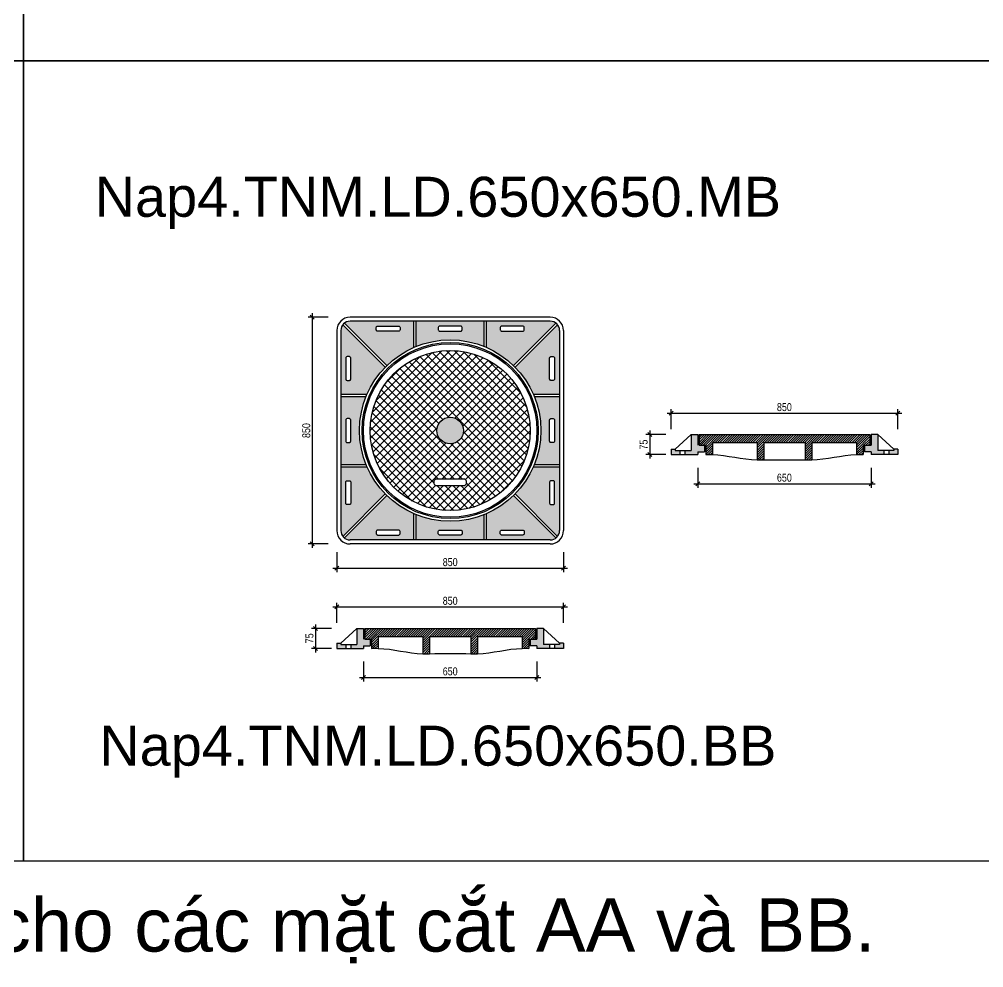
# Model space of a CAD drawing. Header units: feet. Extents: x 0 to 46220, y -100 to 29800.
# Drawn here: x 21984 to 25600, y 17894 to 21449 of the extents above; entities that cross this region are included whole.
import ezdxf
from ezdxf.enums import TextEntityAlignment as Align

# ---------------------------------------------------------------- set-up
doc = ezdxf.new("R2010")
doc.units = ezdxf.units.FT
doc.header["$MEASUREMENT"] = 0
doc.layers.get('Defpoints').update_dxf_attribs({"color": 8})
for name, color, linetype in [('VHG-140', 140, 'Continuous'), ('VHG-150', 150, 'Continuous'), ('VHG-Dim', 140, 'Continuous'), ('VHG-Nap2', 125, 'Continuous'), ('VHG-Nap3', 251, 'Continuous'), ('VHG-Text', 7, 'Continuous'), ('VHG-Thep', 1, 'Continuous')]:
    doc.layers.add(name, color=color, linetype=linetype)
doc.styles.add('VHG-Unicode.Bold', font='arial.ttf', dxfattribs={"width": 0.8})
doc.styles.add('VHG-Unicode.Regular', font='arial.ttf', dxfattribs={"width": 0.8})
doc.dimstyles.new('VHG1-15', dxfattribs={"dimscale": 150, "dimtxt": 0.2, "dimasz": 0.1, "dimexe": 0.1, "dimexo": 0.1, "dimgap": 0.05, "dimtad": 1, "dimdec": 0, "dimzin": 0, "dimdsep": 46, "dimtxsty": 'VHG-Unicode.Regular', "dimblk": 'OBLIQUE', "dimcen": 0.1, "dimdle": 0.1, "dimclrd": 140, "dimclre": 140, "dimclrt": 7, "dimaunit": 1, "dimadec": 3, "dimazin": 0, "dimtfac": 1, "dimtdec": 0, "dimtix": 1, "dimtofl": 0, "dimtmove": 0, "dimatfit": 3, "dimldrblk": 'DOTSMALL', "dimfxl": 0.4, "dimfxlon": 1, "dimtolj": 1, "dimtzin": 0, "dimarcsym": 0})
pattern_1 = [(45, (-23599.849, -19165.79), (-4.4194174, 4.4194174), [])]

# ---------------------------------------------------------------- blocks, each defined once
blk = doc.blocks.new('_Oblique')
at = {"layer": 'VHG-Dim', "linetype": 'ByBlock', "lineweight": -2}
blk.add_line((-0.5, -0.5), (0.5, 0.5), dxfattribs=at)
blk = doc.blocks.new('*D304')
at = {"layer": 'Defpoints', "color": 0, "transparency": 16777216}
for p in [(23274.8, 19090.8), (23924.8, 19090.8), (23924.8, 18981.7)]:
    blk.add_point(p, dxfattribs=at)
at = {"layer": 'VHG-Dim', "color": 140, "lineweight": -2, "transparency": 16777216}
for p, q in [((23274.8, 19041.7), (23274.8, 18966.7)), ((23924.8, 19041.7), (23924.8, 18966.7)), ((23259.8, 18981.7), (23939.8, 18981.7))]:
    blk.add_line(p, q, dxfattribs=at)
at = {"layer": 'VHG-Dim', "color": 140, "lineweight": -2, "transparency": 16777216, "xscale": 15, "yscale": 15, "zscale": 15, "rotation": 180}
blk.add_blockref('_Oblique', (23274.8, 18981.7), dxfattribs=at)
at = {"layer": 'VHG-Dim', "color": 140, "lineweight": -2, "transparency": 16777216, "xscale": 15, "yscale": 15, "zscale": 15}
blk.add_blockref('_Oblique', (23924.8, 18981.7), dxfattribs=at)
at = {"layer": 'VHG-Dim', "color": 7, "transparency": 16777216, "insert": (23599.8, 19004.2), "char_height": 30, "attachment_point": 5, "style": 'VHG-Unicode.Regular'}
blk.add_mtext('\\A1;650', dxfattribs=at)
blk = doc.blocks.new('_DotSmall')
at = {"layer": 'VHG-Thep', "linetype": 'ByBlock', "const_width": 0.5}
blk.add_lwpolyline([(-0.0625, 0, 1), (0.0625, 0, 1)], format="xyb", close=True, dxfattribs=at)
blk = doc.blocks.new('*D305')
at = {"layer": 'Defpoints', "color": 0, "transparency": 16777216}
for p in [(23224.8, 20332.1), (23082.8, 19482.1), (23224.8, 19482.1)]:
    blk.add_point(p, dxfattribs=at)
at = {"layer": 'VHG-Dim', "color": 140, "lineweight": -2, "transparency": 16777216}
for p, q in [((23142.8, 20332.1), (23067.8, 20332.1)), ((23082.8, 20347.1), (23082.8, 19467.1)), ((23142.8, 19482.1), (23067.8, 19482.1))]:
    blk.add_line(p, q, dxfattribs=at)
at = {"layer": 'VHG-Dim', "color": 140, "lineweight": -2, "transparency": 16777216, "xscale": 15, "yscale": 15, "zscale": 15}
for p, rotation in [((23082.8, 20332.1), 90), ((23082.8, 19482.1), 270)]:
    blk.add_blockref('_Oblique', p, dxfattribs=dict(at, rotation=rotation))
at = {"layer": 'VHG-Dim', "color": 7, "transparency": 16777216, "insert": (23060.3, 19907.1), "char_height": 30, "attachment_point": 5, "rotation": 90, "style": 'VHG-Unicode.Regular'}
blk.add_mtext('\\A1;850', dxfattribs=at)
blk = doc.blocks.new('*D306')
at = {"layer": 'Defpoints', "color": 0, "transparency": 16777216}
for p in [(23174.8, 19532.1), (24024.8, 19532.1), (24024.8, 19391.3)]:
    blk.add_point(p, dxfattribs=at)
at = {"layer": 'VHG-Dim', "color": 140, "lineweight": -2, "transparency": 16777216}
for p, q in [((23174.8, 19451.3), (23174.8, 19376.3)), ((24024.8, 19451.3), (24024.8, 19376.3)), ((23159.8, 19391.3), (24039.8, 19391.3))]:
    blk.add_line(p, q, dxfattribs=at)
at = {"layer": 'VHG-Dim', "color": 140, "lineweight": -2, "transparency": 16777216, "xscale": 15, "yscale": 15, "zscale": 15, "rotation": 180}
blk.add_blockref('_Oblique', (23174.8, 19391.3), dxfattribs=at)
at = {"layer": 'VHG-Dim', "color": 140, "lineweight": -2, "transparency": 16777216, "xscale": 15, "yscale": 15, "zscale": 15}
blk.add_blockref('_Oblique', (24024.8, 19391.3), dxfattribs=at)
at = {"layer": 'VHG-Dim', "color": 7, "transparency": 16777216, "insert": (23599.8, 19413.8), "char_height": 30, "attachment_point": 5, "style": 'VHG-Unicode.Regular'}
blk.add_mtext('\\A1;850', dxfattribs=at)
blk = doc.blocks.new('*D307')
at = {"layer": 'Defpoints', "color": 0, "transparency": 16777216}
for p in [(23249.8, 19165.8), (23094.7, 19090.8), (23174.8, 19090.8)]:
    blk.add_point(p, dxfattribs=at)
at = {"layer": 'VHG-Dim', "color": 140, "lineweight": -2, "transparency": 16777216}
for p, q in [((23154.7, 19165.8), (23079.7, 19165.8)), ((23094.7, 19180.8), (23094.7, 19075.8)), ((23154.7, 19090.8), (23079.7, 19090.8))]:
    blk.add_line(p, q, dxfattribs=at)
at = {"layer": 'VHG-Dim', "color": 140, "lineweight": -2, "transparency": 16777216, "xscale": 15, "yscale": 15, "zscale": 15}
for p, rotation in [((23094.7, 19165.8), 90), ((23094.7, 19090.8), 270)]:
    blk.add_blockref('_Oblique', p, dxfattribs=dict(at, rotation=rotation))
at = {"layer": 'VHG-Dim', "color": 7, "transparency": 16777216, "insert": (23072.2, 19128.3), "char_height": 30, "attachment_point": 5, "rotation": 90, "style": 'VHG-Unicode.Regular'}
blk.add_mtext('\\A1;75', dxfattribs=at)
blk = doc.blocks.new('*D308')
at = {"layer": 'Defpoints', "color": 0, "transparency": 16777216}
for p in [(24024.8, 19246.3), (23174.8, 19090.8), (24024.8, 19090.8)]:
    blk.add_point(p, dxfattribs=at)
at = {"layer": 'VHG-Dim', "color": 140, "lineweight": -2, "transparency": 16777216}
for p, q in [((23159.8, 19246.3), (24039.8, 19246.3)), ((23174.8, 19186.3), (23174.8, 19261.3)), ((24024.8, 19186.3), (24024.8, 19261.3))]:
    blk.add_line(p, q, dxfattribs=at)
at = {"layer": 'VHG-Dim', "color": 140, "lineweight": -2, "transparency": 16777216, "xscale": 15, "yscale": 15, "zscale": 15, "rotation": 180}
blk.add_blockref('_Oblique', (23174.8, 19246.3), dxfattribs=at)
at = {"layer": 'VHG-Dim', "color": 140, "lineweight": -2, "transparency": 16777216, "xscale": 15, "yscale": 15, "zscale": 15}
blk.add_blockref('_Oblique', (24024.8, 19246.3), dxfattribs=at)
at = {"layer": 'VHG-Dim', "color": 7, "transparency": 16777216, "insert": (23599.8, 19268.8), "char_height": 30, "attachment_point": 5, "style": 'VHG-Unicode.Regular'}
blk.add_mtext('\\A1;850', dxfattribs=at)
blk = doc.blocks.new('Nap4.TNM.LD.650x650.MB')
at = {"layer": 'VHG-Nap3'}
h = blk.add_hatch(color=256, dxfattribs=at)
h.paths.add_polyline_path([(-402.6, 396.6, 0.167457), (-410, 375), (-410, 136), (-311.6, 136, -0.090592), (-243.4, 237.4)])
h.paths.add_polyline_path([(-372.8, 193, -0.414214), (-377.8, 188), (-386.5, 188, -0.414214), (-391.5, 193), (-391.5, 272.2, -0.414214), (-386.5, 277.2), (-377.8, 277.2, -0.414214), (-372.8, 272.2)], flags=16)
h.paths.add_polyline_path([(-136, 410), (-375, 410, 0.167457), (-396.6, 402.6), (-237.4, 243.4, -0.090592), (-136, 311.6)])
h.paths.add_polyline_path([(-272.2, 372.8, -0.414214), (-277.2, 377.8), (-277.2, 386.5, -0.414214), (-272.2, 391.5), (-193, 391.5, -0.414214), (-188, 386.5), (-188, 377.8, -0.414214), (-193, 372.8)], flags=16)
h.paths.add_polyline_path([(127.5, 410), (-127.5, 410), (-127.5, 315.2, -0.194601), (127.5, 315.2)])
h.paths.add_polyline_path([(39.6, 372.8), (-39.6, 372.8, -0.414214), (-44.6, 377.8), (-44.6, 386.5, -0.414214), (-39.6, 391.5), (39.6, 391.5, -0.414214), (44.6, 386.5), (44.6, 377.8, -0.414214)], flags=16)
h.paths.add_polyline_path([(396.6, 402.6, 0.167457), (375, 410), (136, 410), (136, 311.6, -0.090592), (237.4, 243.4)])
h.paths.add_polyline_path([(193, 372.8, -0.414214), (188, 377.8), (188, 386.5, -0.414214), (193, 391.5), (272.2, 391.5, -0.414214), (277.2, 386.5), (277.2, 377.8, -0.414214), (272.2, 372.8)], flags=16)
h.paths.add_polyline_path([(410, 375, 0.167457), (402.6, 396.6), (243.4, 237.4, -0.090592), (311.6, 136), (410, 136)])
h.paths.add_polyline_path([(372.8, 272.2, -0.414214), (377.8, 277.2), (386.5, 277.2, -0.414214), (391.5, 272.2), (391.5, 193, -0.414214), (386.5, 188), (377.8, 188, -0.414214), (372.8, 193)], flags=16)
h.paths.add_polyline_path([(410, 127.5), (315.2, 127.5, -0.096396), (340, 0, -0.096396), (315.2, -127.5), (410, -127.5)])
h.paths.add_polyline_path([(377.8, 44.6), (386.5, 44.6, -0.414214), (391.5, 39.6), (391.5, -39.6, -0.414214), (386.5, -44.6), (377.8, -44.6, -0.414214), (372.8, -39.6), (372.8, 39.6, -0.414214)], flags=16)
h.paths.add_polyline_path([(410, -136), (311.6, -136, -0.090592), (243.4, -237.4), (402.6, -396.6, 0.167457), (410, -375)])
h.paths.add_polyline_path([(372.8, -193, -0.414214), (377.8, -188), (386.5, -188, -0.414214), (391.5, -193), (391.5, -272.2, -0.414214), (386.5, -277.2), (377.8, -277.2, -0.414214), (372.8, -272.2)], flags=16)
h.paths.add_polyline_path([(237.4, -243.4, -0.090592), (136, -311.6), (136, -410), (375, -410, 0.167457), (396.6, -402.6)])
h.paths.add_polyline_path([(193, -372.8), (272.2, -372.8, -0.414214), (277.2, -377.8), (277.2, -386.5, -0.414214), (272.2, -391.5), (193, -391.5, -0.414214), (188, -386.5), (188, -377.8, -0.414214)], flags=16)
h.paths.add_polyline_path([(127.5, -315.2, -0.194601), (-127.5, -315.2), (-127.5, -410), (127.5, -410)])
h.paths.add_polyline_path([(44.6, -386.5, -0.414214), (39.6, -391.5), (-39.6, -391.5, -0.414214), (-44.6, -386.5), (-44.6, -377.8, -0.414214), (-39.6, -372.8), (39.6, -372.8, -0.414214), (44.6, -377.8)], flags=16)
h.paths.add_polyline_path([(-136, -311.6, -0.090592), (-237.4, -243.4), (-396.6, -402.6, 0.167457), (-375, -410), (-136, -410)])
h.paths.add_polyline_path([(-193, -372.8, -0.414214), (-188, -377.8), (-188, -386.5, -0.414214), (-193, -391.5), (-272.2, -391.5, -0.414214), (-277.2, -386.5), (-277.2, -377.8, -0.414214), (-272.2, -372.8)], flags=16)
h.paths.add_polyline_path([(-311.6, -136), (-410, -136), (-410, -375, 0.167457), (-402.6, -396.6), (-243.4, -237.4, -0.090592)])
h.paths.add_polyline_path([(-372.8, -272.2, -0.414214), (-377.8, -277.2), (-386.5, -277.2, -0.414214), (-391.5, -272.2), (-391.5, -193, -0.414214), (-386.5, -188), (-377.8, -188, -0.414214), (-372.8, -193)], flags=16)
h.paths.add_polyline_path([(-315.2, 127.5), (-410, 127.5), (-410, -127.5), (-315.2, -127.5, -0.096396), (-340, 0, -0.096396)])
h.paths.add_polyline_path([(-372.8, 39.6), (-372.8, -39.6, -0.414214), (-377.8, -44.6), (-386.5, -44.6, -0.414214), (-391.5, -39.6), (-391.5, 39.6, -0.414214), (-386.5, 44.6), (-377.8, 44.6, -0.414214)], flags=16)
h = blk.add_hatch(dxfattribs=at)
h.set_pattern_fill('ANSI37', color=256, scale=170, style=0)
h.set_pattern_definition([(45, (330679.032, -45990.235), (-15.0260191, 15.0260191), []), (135, (330679.032, -45990.235), (-15.0260191, -15.0260191), [])])
h.paths.add_polyline_path([(300, 0, 1), (-300, 0, 1)])
h.paths.add_polyline_path([(59.5, -189), (59.5, -199.2, -0.414214), (51, -207.7), (-51, -207.7, -0.414214), (-59.5, -199.2), (-59.5, -189, -0.414214), (-51, -180.5), (51, -180.5, -0.414214)], flags=16)
h.paths.add_polyline_path([(-50, 0, -1), (50, 0, -1)], flags=16)
blk.add_hatch(color=256, dxfattribs=at).paths.add_polyline_path([(-50, 0, 1), (50, 0, 1)])
at = {"layer": 'VHG-Nap2'}
for p, q in [((-396.6, 402.6), (-237.4, 243.4)), ((375, 425), (-375, 425)), ((375, 410), (-375, 410)), ((-136, 311.6), (-136, 410)), ((-127.5, 315.2), (-127.5, 410)), ((127.5, 315.2), (127.5, 410)), ((136, 311.6), (136, 410)), ((237.4, 243.4), (396.6, 402.6)), ((-425, 375), (-425, -375)), ((-410, 375), (-410, -375)), ((-402.6, 396.6), (-243.4, 237.4)), ((243.4, 237.4), (402.6, 396.6)), ((410, 375), (410, -375)), ((425, 375), (425, -375)), ((-410, 136), (-311.6, 136)), ((-410, 127.5), (-315.2, 127.5)), ((311.6, 136), (410, 136)), ((315.2, 127.5), (410, 127.5)), ((-410, -127.5), (-315.2, -127.5)), ((-410, -136), (-311.6, -136)), ((311.6, -136), (410, -136)), ((315.2, -127.5), (410, -127.5)), ((-402.6, -396.6), (-243.4, -237.4)), ((-396.6, -402.6), (-237.4, -243.4)), ((237.4, -243.4), (396.6, -402.6)), ((243.4, -237.4), (402.6, -396.6)), ((-136, -410), (-136, -311.6)), ((-127.5, -410), (-127.5, -315.2)), ((127.5, -410), (127.5, -315.2)), ((136, -410), (136, -311.6)), ((375, -410), (-375, -410)), ((375, -425), (-375, -425))]:
    blk.add_line(p, q, dxfattribs=at)
for points in [[(-193, 372.8), (-272.2, 372.8, -0.414214), (-277.2, 377.8), (-277.2, 386.5, -0.414214), (-272.2, 391.5), (-193, 391.5, -0.414214), (-188, 386.5), (-188, 377.8, -0.414214)], [(-39.6, 372.8), (39.6, 372.8, 0.414214), (44.6, 377.8), (44.6, 386.5, 0.414214), (39.6, 391.5), (-39.6, 391.5, 0.414214), (-44.6, 386.5), (-44.6, 377.8, 0.414214)], [(193, 372.8), (272.2, 372.8, 0.414214), (277.2, 377.8), (277.2, 386.5, 0.414214), (272.2, 391.5), (193, 391.5, 0.414214), (188, 386.5), (188, 377.8, 0.414214)], [(-372.8, 193), (-372.8, 272.2, 0.414214), (-377.8, 277.2), (-386.5, 277.2, 0.414214), (-391.5, 272.2), (-391.5, 193, 0.414214), (-386.5, 188), (-377.8, 188, 0.414214)], [(372.8, 193), (372.8, 272.2, -0.414214), (377.8, 277.2), (386.5, 277.2, -0.414214), (391.5, 272.2), (391.5, 193, -0.414214), (386.5, 188), (377.8, 188, -0.414214)], [(-372.8, -39.6), (-372.8, 39.6, 0.414214), (-377.8, 44.6), (-386.5, 44.6, 0.414214), (-391.5, 39.6), (-391.5, -39.6, 0.414214), (-386.5, -44.6), (-377.8, -44.6, 0.414214)], [(372.8, -39.6), (372.8, 39.6, -0.414214), (377.8, 44.6), (386.5, 44.6, -0.414214), (391.5, 39.6), (391.5, -39.6, -0.414214), (386.5, -44.6), (377.8, -44.6, -0.414214)], [(-51, -180.5), (51, -180.5, -0.414214), (59.5, -189), (59.5, -199.2, -0.414214), (51, -207.7), (-51, -207.7, -0.414214), (-59.5, -199.2), (-59.5, -189, -0.414214)], [(-372.8, -193), (-372.8, -272.2, -0.414214), (-377.8, -277.2), (-386.5, -277.2, -0.414214), (-391.5, -272.2), (-391.5, -193, -0.414214), (-386.5, -188), (-377.8, -188, -0.414214)], [(372.8, -193), (372.8, -272.2, 0.414214), (377.8, -277.2), (386.5, -277.2, 0.414214), (391.5, -272.2), (391.5, -193, 0.414214), (386.5, -188), (377.8, -188, 0.414214)], [(-193, -372.8), (-272.2, -372.8, 0.414214), (-277.2, -377.8), (-277.2, -386.5, 0.414214), (-272.2, -391.5), (-193, -391.5, 0.414214), (-188, -386.5), (-188, -377.8, 0.414214)], [(-39.6, -372.8), (39.6, -372.8, -0.414214), (44.6, -377.8), (44.6, -386.5, -0.414214), (39.6, -391.5), (-39.6, -391.5, -0.414214), (-44.6, -386.5), (-44.6, -377.8, -0.414214)], [(193, -372.8), (272.2, -372.8, -0.414214), (277.2, -377.8), (277.2, -386.5, -0.414214), (272.2, -391.5), (193, -391.5, -0.414214), (188, -386.5), (188, -377.8, -0.414214)]]:
    blk.add_lwpolyline(points, format="xyb", close=True, dxfattribs=at)
for radius in [340, 330, 325, 300, 50]:
    blk.add_circle((0, 0), radius, dxfattribs=at)
for centre, radius, start, end in [((-375, 375), 50, 90, 180), ((-375, 375), 35, 90, 180), ((375, 375), 50, 0, 90), ((375, 375), 35, 0, 90), ((-375, -375), 50, 180, 270), ((-375, -375), 35, 180, 270), ((375, -375), 50, 270, 0), ((375, -375), 35, 270, 0)]:
    blk.add_arc(centre, radius, start, end, dxfattribs=at)
blk = doc.blocks.new('Nap4.TNM.LD.650x650.BB')
at = {"layer": 'VHG-Nap3'}
h = blk.add_hatch(color=256, dxfattribs=at)
h.paths.add_polyline_path([(-300, -40), (-325, -40), (-325, 0), (-350, 0), (-350, -75), (-325, -75), (-325, -65), (-300, -65)])
h.paths.add_polyline_path([(-391.5, -60), (-410, -60), (-410, -55), (-425, -55), (-425, -75), (-391.5, -75)])
h.paths.add_polyline_path([(-350, -60), (-372.8, -60), (-372.8, -75), (-350, -75)])
h = blk.add_hatch(dxfattribs=at)
h.set_pattern_fill('ANSI31', color=256, scale=50, style=0)
h.set_pattern_definition(pattern_1)
edge = h.paths.add_edge_path()
edge.add_line((-320, 0), (-320, -40))
edge.add_line((-320, -40), (-295, -40))
edge.add_line((-295, -40), (-295, -75))
edge.add_spline(control_points=[(-295, -75), (-286.7, -74.9), (-278.3, -74.8), (-270, -75)], knot_values=[0, 0, 0, 0, 25, 25, 25, 25], degree=3, periodic=0)
edge.add_line((-270, -75), (-270, -30))
edge.add_line((-270, -30), (-102.5, -30))
edge.add_line((-102.5, -30), (-102.5, -95))
edge.add_spline(control_points=[(-102.5, -95), (-94.2, -95.2), (-85.8, -95.1), (-77.5, -95)], knot_values=[0, 0, 0, 0, 25, 25, 25, 25], degree=3, periodic=0)
edge.add_line((-77.5, -95), (-77.5, -30))
edge.add_line((-77.5, -30), (77.5, -30))
edge.add_line((77.5, -30), (77.5, -95))
edge.add_spline(control_points=[(77.5, -95), (85.7, -95.1), (93.9, -95.2), (102.1, -95)], knot_values=[373.689804, 373.689804, 373.689804, 373.689804, 398.304258, 398.304258, 398.304258, 398.304258], degree=3, periodic=0)
edge.add_line((102.1, -95), (102.5, -94.6))
edge.add_line((102.5, -94.6), (102.5, -30))
edge.add_line((102.5, -30), (270, -30))
edge.add_line((270, -30), (270, -75))
edge.add_spline(control_points=[(270, -75), (278.3, -74.8), (286.7, -74.9), (295, -75)], knot_values=[0, 0, 0, 0, 25, 25, 25, 25], degree=3, periodic=0)
edge.add_line((295, -75), (295, -40))
edge.add_line((295, -40), (320, -40))
edge.add_line((320, -40), (320, 0))
edge.add_line((320, 0), (-320, 0))
h = blk.add_hatch(color=256, dxfattribs=at)
h.paths.add_polyline_path([(300, -40), (325, -40), (325, 0), (350, 0), (350, -75), (325, -75), (325, -65), (300, -65)])
h.paths.add_polyline_path([(391.5, -60), (410, -60), (410, -55), (425, -55), (425, -75), (391.5, -75)])
h.paths.add_polyline_path([(350, -60), (372.8, -60), (372.8, -75), (350, -75)])
at = {"layer": 'VHG-Nap2'}
for p, q in [((-350, 0), (-325, 0)), ((-325, 0), (-325, -40)), ((-320, 0), (-320, -40)), ((-320, 0), (320, 0)), ((320, 0), (320, -40)), ((325, 0), (325, -40)), ((350, 0), (325, 0)), ((-350, 0), (-410, -55)), ((-350, 0), (-350, -60)), ((-270, -30), (-270, -75)), ((-270, -30), (-102.5, -30)), ((-102.5, -30), (-102.5, -95)), ((-77.5, -30), (-77.5, -95)), ((-77.5, -30), (77.5, -30)), ((77.5, -30), (77.5, -95)), ((102.5, -30), (270, -30)), ((102.5, -30), (102.5, -95)), ((270, -30), (270, -75)), ((350, 0), (350, -60)), ((350, 0), (410, -55)), ((-425, -55), (-425, -75)), ((-425, -55), (-410, -55)), ((-410, -55), (-410, -60)), ((-410, -60), (-350, -60)), ((-391.5, -60), (-391.5, -75)), ((-372.8, -60), (-372.8, -75)), ((-325, -65), (-325, -75)), ((-325, -65), (-300, -65)), ((-320, -40), (-295, -40)), ((-300, -40), (-300, -65)), ((-295, -40), (-295, -75)), ((295, -40), (295, -75)), ((295, -40), (325, -40)), ((300, -40), (300, -65)), ((325, -65), (300, -65)), ((325, -65), (325, -75)), ((410, -60), (350, -60)), ((372.8, -60), (372.8, -75)), ((391.5, -60), (391.5, -75)), ((410, -55), (410, -60)), ((425, -55), (410, -55)), ((425, -55), (425, -75)), ((-425, -75), (-325, -75)), ((425, -75), (325, -75))]:
    blk.add_line(p, q, dxfattribs=at)
at = {"layer": 'VHG-Nap2', "linetype": 'Continuous'}
blk.add_line((102.1, -95), (102.5, -94.6), dxfattribs=at)
at = {"layer": 'VHG-Nap2'}
blk.add_spline([(-295, -75), (-270, -75), (-102.5, -95), (-77.5, -95), (77.5, -95), (102.5, -95), (270, -75), (295, -75)], degree=3, dxfattribs=at)
blk = doc.blocks.new('*D301')
at = {"layer": 'Defpoints', "color": 0, "transparency": 16777216}
for p in [(24527.9, 19817), (25177.9, 19817), (25177.9, 19707.9)]:
    blk.add_point(p, dxfattribs=at)
at = {"layer": 'VHG-Dim', "color": 140, "lineweight": -2, "transparency": 16777216}
for p, q in [((24527.9, 19767.9), (24527.9, 19692.9)), ((25177.9, 19767.9), (25177.9, 19692.9)), ((24512.9, 19707.9), (25192.9, 19707.9))]:
    blk.add_line(p, q, dxfattribs=at)
at = {"layer": 'VHG-Dim', "color": 140, "lineweight": -2, "transparency": 16777216, "xscale": 15, "yscale": 15, "zscale": 15, "rotation": 180}
blk.add_blockref('_Oblique', (24527.9, 19707.9), dxfattribs=at)
at = {"layer": 'VHG-Dim', "color": 140, "lineweight": -2, "transparency": 16777216, "xscale": 15, "yscale": 15, "zscale": 15}
blk.add_blockref('_Oblique', (25177.9, 19707.9), dxfattribs=at)
at = {"layer": 'VHG-Dim', "color": 7, "transparency": 16777216, "insert": (24852.9, 19730.4), "char_height": 30, "attachment_point": 5, "style": 'VHG-Unicode.Regular'}
blk.add_mtext('\\A1;650', dxfattribs=at)
blk = doc.blocks.new('*D302')
at = {"layer": 'Defpoints', "color": 0, "transparency": 16777216}
for p in [(24502.9, 19892), (24347.8, 19817), (24427.9, 19817)]:
    blk.add_point(p, dxfattribs=at)
at = {"layer": 'VHG-Dim', "color": 140, "lineweight": -2, "transparency": 16777216}
for p, q in [((24407.8, 19892), (24332.8, 19892)), ((24347.8, 19907), (24347.8, 19802)), ((24407.8, 19817), (24332.8, 19817))]:
    blk.add_line(p, q, dxfattribs=at)
at = {"layer": 'VHG-Dim', "color": 140, "lineweight": -2, "transparency": 16777216, "xscale": 15, "yscale": 15, "zscale": 15}
for p, rotation in [((24347.8, 19892), 90), ((24347.8, 19817), 270)]:
    blk.add_blockref('_Oblique', p, dxfattribs=dict(at, rotation=rotation))
at = {"layer": 'VHG-Dim', "color": 7, "transparency": 16777216, "insert": (24325.3, 19854.5), "char_height": 30, "attachment_point": 5, "rotation": 90, "style": 'VHG-Unicode.Regular'}
blk.add_mtext('\\A1;75', dxfattribs=at)
blk = doc.blocks.new('*D303')
at = {"layer": 'Defpoints', "color": 0, "transparency": 16777216}
for p in [(25277.9, 19972.4), (24427.9, 19817), (25277.9, 19817)]:
    blk.add_point(p, dxfattribs=at)
at = {"layer": 'VHG-Dim', "color": 140, "lineweight": -2, "transparency": 16777216}
for p, q in [((24412.9, 19972.4), (25292.9, 19972.4)), ((24427.9, 19912.4), (24427.9, 19987.4)), ((25277.9, 19912.4), (25277.9, 19987.4))]:
    blk.add_line(p, q, dxfattribs=at)
at = {"layer": 'VHG-Dim', "color": 140, "lineweight": -2, "transparency": 16777216, "xscale": 15, "yscale": 15, "zscale": 15, "rotation": 180}
blk.add_blockref('_Oblique', (24427.9, 19972.4), dxfattribs=at)
at = {"layer": 'VHG-Dim', "color": 140, "lineweight": -2, "transparency": 16777216, "xscale": 15, "yscale": 15, "zscale": 15}
blk.add_blockref('_Oblique', (25277.9, 19972.4), dxfattribs=at)
at = {"layer": 'VHG-Dim', "color": 7, "transparency": 16777216, "insert": (24852.9, 19994.9), "char_height": 30, "attachment_point": 5, "style": 'VHG-Unicode.Regular'}
blk.add_mtext('\\A1;850', dxfattribs=at)
blk = doc.blocks.new('Nap4.TNM.LD.650x650.AA')
at = {"layer": 'VHG-Nap3'}
h = blk.add_hatch(color=256, dxfattribs=at)
h.paths.add_polyline_path([(-300, -40), (-325, -40), (-325, 0), (-350, 0), (-350, -75), (-325, -75), (-325, -65), (-300, -65)])
h.paths.add_polyline_path([(-391.5, -60), (-410, -60), (-410, -55), (-425, -55), (-425, -75), (-391.5, -75)])
h.paths.add_polyline_path([(-350, -60), (-372.8, -60), (-372.8, -75), (-350, -75)])
h = blk.add_hatch(dxfattribs=at)
h.set_pattern_fill('ANSI31', color=256, scale=50, style=0)
h.set_pattern_definition(pattern_1)
edge = h.paths.add_edge_path()
edge.add_line((-320, 0), (-320, -40))
edge.add_line((-320, -40), (-295, -40))
edge.add_line((-295, -40), (-295, -75))
edge.add_spline(control_points=[(-295, -75), (-286.7, -74.9), (-278.3, -74.8), (-270, -75)], knot_values=[0, 0, 0, 0, 25, 25, 25, 25], degree=3, periodic=0)
edge.add_line((-270, -75), (-270, -30))
edge.add_line((-270, -30), (-102.5, -30))
edge.add_line((-102.5, -30), (-102.5, -95))
edge.add_spline(control_points=[(-102.5, -95), (-94.2, -95.2), (-85.8, -95.1), (-77.5, -95)], knot_values=[0, 0, 0, 0, 25, 25, 25, 25], degree=3, periodic=0)
edge.add_line((-77.5, -95), (-77.5, -30))
edge.add_line((-77.5, -30), (77.5, -30))
edge.add_line((77.5, -30), (77.5, -95))
edge.add_spline(control_points=[(77.5, -95), (85.7, -95.1), (93.9, -95.2), (102.1, -95)], knot_values=[373.689804, 373.689804, 373.689804, 373.689804, 398.304258, 398.304258, 398.304258, 398.304258], degree=3, periodic=0)
edge.add_line((102.1, -95), (102.5, -94.6))
edge.add_line((102.5, -94.6), (102.5, -30))
edge.add_line((102.5, -30), (270, -30))
edge.add_line((270, -30), (270, -75))
edge.add_spline(control_points=[(270, -75), (278.3, -74.8), (286.7, -74.9), (295, -75)], knot_values=[0, 0, 0, 0, 25, 25, 25, 25], degree=3, periodic=0)
edge.add_line((295, -75), (295, -40))
edge.add_line((295, -40), (320, -40))
edge.add_line((320, -40), (320, 0))
edge.add_line((320, 0), (-320, 0))
h = blk.add_hatch(color=256, dxfattribs=at)
h.paths.add_polyline_path([(300, -40), (325, -40), (325, 0), (350, 0), (350, -75), (325, -75), (325, -65), (300, -65)])
h.paths.add_polyline_path([(391.5, -60), (410, -60), (410, -55), (425, -55), (425, -75), (391.5, -75)])
h.paths.add_polyline_path([(350, -60), (372.8, -60), (372.8, -75), (350, -75)])
at = {"layer": 'VHG-Nap2'}
for p, q in [((-350, 0), (-325, 0)), ((-325, 0), (-325, -40)), ((-320, 0), (-320, -40)), ((-320, 0), (320, 0)), ((320, 0), (320, -40)), ((325, 0), (325, -40)), ((350, 0), (325, 0)), ((-350, 0), (-410, -55)), ((-350, 0), (-350, -60)), ((-270, -30), (-270, -75)), ((-270, -30), (-102.5, -30)), ((-102.5, -30), (-102.5, -95)), ((-77.5, -30), (-77.5, -95)), ((-77.5, -30), (77.5, -30)), ((77.5, -30), (77.5, -95)), ((102.5, -30), (270, -30)), ((102.5, -30), (102.5, -95)), ((270, -30), (270, -75)), ((350, 0), (350, -60)), ((350, 0), (410, -55)), ((-425, -55), (-425, -75)), ((-425, -55), (-410, -55)), ((-410, -55), (-410, -60)), ((-410, -60), (-350, -60)), ((-391.5, -60), (-391.5, -75)), ((-372.8, -60), (-372.8, -75)), ((-325, -65), (-325, -75)), ((-325, -65), (-300, -65)), ((-320, -40), (-295, -40)), ((-300, -40), (-300, -65)), ((-295, -40), (-295, -75)), ((295, -40), (295, -75)), ((295, -40), (325, -40)), ((300, -40), (300, -65)), ((325, -65), (300, -65)), ((325, -65), (325, -75)), ((410, -60), (350, -60)), ((372.8, -60), (372.8, -75)), ((391.5, -60), (391.5, -75)), ((410, -55), (410, -60)), ((425, -55), (410, -55)), ((425, -55), (425, -75)), ((-425, -75), (-325, -75)), ((425, -75), (325, -75))]:
    blk.add_line(p, q, dxfattribs=at)
at = {"layer": 'VHG-Nap2', "linetype": 'Continuous'}
blk.add_line((102.1, -95), (102.5, -94.6), dxfattribs=at)
at = {"layer": 'VHG-Nap2'}
blk.add_spline([(-295, -75), (-270, -75), (-102.5, -95), (-77.5, -95), (77.5, -95), (102.5, -95), (270, -75), (295, -75)], degree=3, dxfattribs=at)

msp = doc.modelspace()

# ---------------------------------------------------------------- linework, layer by layer
at = {"layer": 'VHG-140'}
for points in [[(18000, 24292.5), (22000, 24292.5), (22000, 21292.5), (18000, 21292.5)], [(22000, 24292.5), (26000, 24292.5), (26000, 21292.5), (22000, 21292.5)]]:
    msp.add_lwpolyline(points, close=True, dxfattribs=at)
at = {"layer": 'VHG-150'}
for points in [[(18000, 21292.5), (22000, 21292.5), (22000, 18292.5), (18000, 18292.5)], [(22000, 21292.5), (26000, 21292.5), (26000, 18292.5), (22000, 18292.5)]]:
    msp.add_lwpolyline(points, close=True, dxfattribs=at)

# ---------------------------------------------------------------- block references
at = {"layer": 'VHG-Dim'}
for name, p in [('Nap4.TNM.LD.650x650.MB', (23599.8, 19907.1)), ('Nap4.TNM.LD.650x650.AA', (24852.9, 19892)), ('Nap4.TNM.LD.650x650.BB', (23599.8, 19165.8))]:
    msp.add_blockref(name, p, dxfattribs=at)

# ---------------------------------------------------------------- texts
at = {"layer": 'VHG-Nap3', "ltscale": 1000, "style": 'VHG-Unicode.Bold'}
msp.add_text('Lưu ý: Mỗi block nắp ga có tên gồm: Tên block, ví dụ "VIN.TNT.VH.800x800" (là tên trong file excel) kèm thêm hậu tố ".MB" cho block mặt bằng, ".AA" và ".BB" cho các mặt cắt AA và BB.', height=200, dxfattribs=at).set_placement((2102.8, 18054.1), align=Align.MIDDLE_LEFT)
at = {"layer": 'VHG-Text', "style": 'VHG-Unicode.Bold'}
for s, p in [('Nap4.TNM.LD.650x650.MB', (23553.6, 20708.4)), ('Nap4.TNM.LD.650x650.BB', (23553.6, 18651.1))]:
    msp.add_text(s, height=150, dxfattribs=at).set_placement(p, align=Align.CENTER)

# ---------------------------------------------------------------- dimensions: what is measured, and where the dimension line sits
at = {"layer": 'VHG-Dim'}
for base, p1, p2, picture, middle in [((23082.8, 19482.1), (23224.8, 20332.1), (23224.8, 19482.1), '*D305', (23060.3, 19907.1)), ((24347.8, 19817), (24502.9, 19892), (24427.9, 19817), '*D302', (24325.3, 19854.5)), ((23094.7, 19090.8), (23249.8, 19165.8), (23174.8, 19090.8), '*D307', (23072.2, 19128.3))]:
    dim = msp.add_linear_dim(base=base, p1=p1, p2=p2, angle=90, dimstyle='VHG1-15', dxfattribs=at)
    dim.commit()
    dim.dimension.update_dxf_attribs({"geometry": picture, "text_midpoint": middle})
for base, p1, p2, picture, middle in [((25277.9, 19972.4), (24427.9, 19817), (25277.9, 19817), '*D303', (24852.9, 19994.9)), ((25177.9, 19707.9), (24527.9, 19817), (25177.9, 19817), '*D301', (24852.9, 19730.4)), ((24024.8, 19391.3), (23174.8, 19532.1), (24024.8, 19532.1), '*D306', (23599.8, 19413.8)), ((24024.8, 19246.3), (23174.8, 19090.8), (24024.8, 19090.8), '*D308', (23599.8, 19268.8)), ((23924.8, 18981.7), (23274.8, 19090.8), (23924.8, 19090.8), '*D304', (23599.8, 19004.2))]:
    dim = msp.add_linear_dim(base=base, p1=p1, p2=p2, dimstyle='VHG1-15', dxfattribs=at)
    dim.commit()
    dim.dimension.update_dxf_attribs({"geometry": picture, "text_midpoint": middle})

doc.saveas('drawing.dxf')
